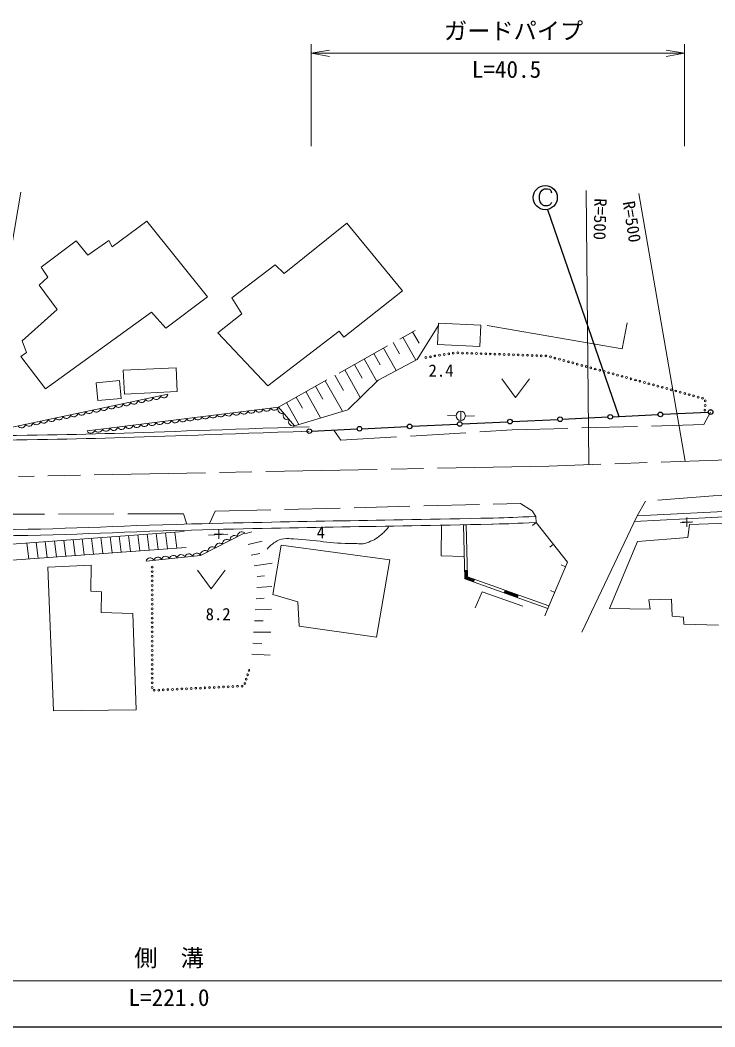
# Model space of a CAD drawing. Units: millimetres, scale not verified. Extents: x 40000 to 680000, y 20000 to 380000.
# Drawn here: x 375799 to 450702, y 205000 to 313575 of the extents above; entities that cross this region are included whole.
import ezdxf
from ezdxf.enums import TextEntityAlignment as Align

# ---------------------------------------------------------------- set-up
doc = ezdxf.new("R2010")
doc.units = ezdxf.units.MM
doc.header["$LTSCALE"] = 1000
doc.linetypes.add('CHAIN', pattern=[18.5, 12, -1.5, 3.5, -1.5])
doc.linetypes.add('DASHED', pattern=[7.5, 6, -1.5])
for name, color, linetype, lineweight in [('M-BMK', 2, 'CHAIN', 13), ('M-STR-HTXT', 7, 'Continuous', 13), ('M-STR-STRC', 7, 'Continuous', 25), ('M-TTL-BAND', 7, 'Continuous', 25), ('M-WORK', 1, 'Continuous', 13)]:
    doc.layers.add(name, color=color, linetype=linetype, lineweight=lineweight)
doc.styles.add('ＭＳ ゴシック', font='')
doc.styles.get('ＭＳ ゴシック').set_extended_font_data('MS Gothic')

# ---------------------------------------------------------------- blocks, each defined once
blk = doc.blocks.new('plus')
at = {"color": 0, "linetype": 'Continuous', "lineweight": -2}
for p, q in [((-1.25, 0), (1.25, 0)), ((0, -1.25), (0, 1.25))]:
    blk.add_line(p, q, dxfattribs=at)
blk = doc.blocks.new('open_arrow')
at = {"color": 0, "linetype": 'Continuous', "lineweight": -2}
blk.add_lwpolyline([(7.5, 1.25), (0, 0), (7.5, -1.25)], dxfattribs=at)

msp = doc.modelspace()

# ---------------------------------------------------------------- linework, layer by layer
at = {"layer": 'M-BMK'}
for p, q in [((475401, 266982), (432787, 265485)), ((432787, 265485), (375605, 264362))]:
    msp.add_line(p, q, dxfattribs=at)
at = {"layer": 'M-STR-HTXT'}
for p, q in [((407160, 300000), (407160, 311000)), ((447442, 300000), (447442, 311000)), ((407160, 310000), (447442, 310000)), ((436809, 295211), (437130, 265638)), ((442508, 294894), (447498, 266002)), ((283793, 209981), (500880, 209981))]:
    msp.add_line(p, q, dxfattribs=at)
at = {"layer": 'M-STR-STRC'}
for p, q in [((432100, 295254), (432301, 295392)), ((432301, 295392), (432664, 295395)), ((432664, 295395), (432874, 295327)), ((432874, 295327), (433018, 295184)), ((431813, 294681), (431880, 294965)), ((431813, 294251), (431813, 294681)), ((431874, 293977), (431813, 294251)), ((431880, 294965), (431950, 295053)), ((431950, 295053), (432100, 295254)), ((433018, 295184), (433094, 294965)), ((432021, 293757), (431874, 293977)), ((432158, 293617), (432021, 293757)), ((432310, 293544), (432158, 293617)), ((432667, 293544), (432310, 293544)), ((432651, 293155), (440335, 270835)), ((432877, 293611), (432667, 293544)), ((433021, 293760), (432877, 293611)), ((433085, 293892), (433021, 293760)), ((428858, 270287), (433766, 270521)), ((434266, 270545), (439174, 270779)), ((439673, 270803), (444581, 271037)), ((445081, 271061), (449989, 271295)), ((407227, 269255), (412135, 269489)), ((412635, 269513), (417543, 269747)), ((418042, 269771), (422951, 270005)), ((423450, 270029), (428358, 270263))]:
    msp.add_line(p, q, dxfattribs=at)
for centre, radius in [((432414, 294433), 1300), ((432414, 294433), 1300), ((450239, 271307), 250), ((428608, 270275), 250), ((434016, 270533), 250), ((439423, 270791), 250), ((444831, 271049), 250), ((406977, 269243), 250), ((412385, 269501), 250), ((417793, 269759), 250), ((423200, 270017), 250)]:
    msp.add_circle(centre, radius, dxfattribs=at)
at = {"layer": 'M-TTL-BAND'}
msp.add_line((40000, 205000), (579000, 205000), dxfattribs=at)
at = {"layer": 'M-WORK', "linetype": 'DASHED'}
for p, q in [((375885, 295005), (371535, 270132)), ((403641, 271847), (418382, 280114))]:
    msp.add_line(p, q, dxfattribs=at)
at = {"layer": 'M-WORK'}
for p, q in [((385719, 289133), (389472, 291877)), ((389472, 291877), (396015, 283738)), ((404260, 286254), (411014, 291672)), ((411014, 291672), (417019, 284377)), ((378049, 286928), (381825, 289789)), ((381825, 289789), (383115, 288218)), ((383115, 288218), (385344, 289813)), ((385344, 289813), (385719, 289133)), ((378776, 285849), (378049, 286928)), ((398630, 283627), (403298, 287168)), ((403298, 287168), (404260, 286254)), ((377862, 285005), (378776, 285849)), ((379808, 282354), (377862, 285005)), ((396015, 283738), (391512, 280361)), ((399709, 281891), (398630, 283627)), ((417019, 284377), (410709, 279382)), ((376032, 278977), (379808, 282354)), ((389964, 282096), (378542, 273794)), ((391512, 280361), (389964, 282096)), ((397129, 279851), (399709, 281891)), ((426154, 280642), (440696, 278133)), ((440696, 278133), (441235, 280924)), ((402500, 274151), (397129, 279851)), ((410193, 280038), (402500, 274151)), ((410709, 279382), (410193, 280038)), ((417073, 279380), (418465, 276898)), ((418119, 279967), (418815, 278726)), ((376501, 277734), (376032, 278977)), ((414979, 278206), (416342, 275777)), ((416026, 278793), (416707, 277579)), ((375868, 277288), (376501, 277734)), ((378542, 273794), (375868, 277288)), ((412886, 277032), (414246, 274608)), ((413933, 277619), (414612, 276407)), ((410793, 275858), (412473, 272862)), ((411839, 276445), (412680, 274947)), ((409746, 275271), (410670, 273623)), ((427724, 274893), (429224, 272893)), ((429224, 272893), (430724, 274893)), ((407653, 274097), (408448, 272679)), ((408700, 274684), (410548, 271388)), ((370724, 268796), (391723, 273221)), ((405560, 272923), (406226, 271735)), ((406606, 273510), (408197, 270674)), ((404513, 272336), (405845, 269960)), ((422801, 270899), (421872, 270922)), ((423302, 270397), (423302, 271397)), ((423805, 270881), (424798, 270882)), ((500789, 263103), (442330, 260122)), ((500685, 262497), (442037, 259506)), ((431443, 259399), (431417, 260055)), ((442330, 260122), (436373, 247580)), ((393471, 258440), (373170, 256947)), ((421196, 255801), (421220, 259155)), ((423588, 259131), (423888, 259140)), ((423753, 253314), (423588, 259131)), ((424047, 253528), (423888, 259140)), ((431443, 259399), (431050, 259089)), ((446950, 259361), (448326, 259471)), ((447773, 257765), (447984, 259172)), ((447984, 259172), (456006, 259489)), ((378722, 255598), (378511, 257340)), ((379720, 255671), (379509, 257413)), ((380717, 255745), (380506, 257486)), ((381714, 255818), (381503, 257560)), ((382712, 255891), (382501, 257633)), ((383709, 255965), (383498, 257706)), ((384706, 256038), (384495, 257780)), ((385704, 256111), (385492, 257853)), ((386701, 256185), (386490, 257926)), ((387698, 256258), (387487, 258000)), ((388695, 256331), (388484, 258073)), ((389693, 256405), (389482, 258146)), ((390690, 256478), (390479, 258220)), ((391687, 256551), (391476, 258293)), ((392685, 256625), (392474, 258366)), ((396115, 258039), (398179, 258129)), ((400039, 258172), (400792, 258383)), ((400368, 257018), (401888, 257377)), ((439330, 250131), (442355, 257343)), ((442355, 257343), (447773, 257765)), ((393682, 256698), (373382, 255205)), ((376728, 255452), (376517, 257193)), ((377725, 255525), (377514, 257266)), ((403044, 251637), (403941, 256967)), ((403941, 256967), (415657, 255384)), ((433303, 257045), (432910, 256735)), ((400696, 255864), (401654, 256049)), ((415657, 255384), (414232, 247046)), ((423684, 255732), (421196, 255801)), ((378769, 254592), (383465, 254803)), ((379402, 239077), (378769, 254592)), ((383465, 254803), (383413, 252006)), ((394909, 254252), (396409, 252252)), ((396409, 252252), (397909, 254252)), ((401024, 254710), (402955, 254999)), ((423727, 254223), (424027, 254232)), ((423787, 254225), (423811, 253357)), ((423870, 253400), (423847, 254226)), ((423907, 254228), (423929, 253443)), ((423988, 253485), (423967, 254230)), ((434609, 254617), (434149, 254813)), ((401353, 253556), (402154, 253642)), ((432706, 250132), (423753, 253314)), ((424717, 253035), (423811, 253357)), ((423870, 253400), (424737, 253092)), ((424757, 253148), (423929, 253443)), ((423988, 253485), (424777, 253205)), ((432806, 250415), (424047, 253528)), ((424697, 252979), (424797, 253261)), ((383413, 252006), (384574, 251901)), ((384574, 251901), (384521, 249684)), ((401334, 252367), (402941, 252497)), ((424855, 250195), (425605, 251931)), ((425605, 251931), (429991, 250359)), ((428095, 252089), (427994, 251807)), ((429448, 251417), (428035, 251920)), ((429468, 251474), (428055, 251976)), ((429488, 251530), (428075, 252033)), ((433433, 251856), (432973, 252052)), ((401241, 251170), (402114, 251221)), ((405735, 250845), (403044, 251637)), ((405894, 248207), (405735, 250845)), ((429428, 251361), (428015, 251863)), ((429408, 251304), (429508, 251587)), ((446014, 251116), (443587, 251045)), ((443587, 251045), (443727, 250060)), ((446085, 249286), (446014, 251116)), ((401149, 249974), (402896, 250034)), ((432806, 250383), (432384, 249327)), ((432706, 250132), (432806, 250415)), ((443727, 250060), (439330, 250131)), ((384521, 249684), (387951, 249579)), ((387951, 249579), (388320, 239182)), ((401056, 248777), (401986, 248788)), ((447316, 249181), (446085, 249286)), ((447351, 248442), (447316, 249181)), ((400963, 247581), (402823, 247559)), ((414232, 247046), (405894, 248207)), ((451080, 248336), (447351, 248442)), ((400871, 246384), (401857, 246350)), ((400778, 245188), (402750, 245074)), ((388320, 239182), (379402, 239077))]:
    msp.add_line(p, q, dxfattribs=at)
at = {"layer": 'M-WORK', "linetype": 'DASHED'}
for points in [[(393770, 259214), (393418, 260339), (366504, 260269), (346908, 261571), (325377, 266180), (311691, 271210), (298358, 277402), (286114, 284579), (284806, 283900)], [(405377, 269818), (411170, 271577), (414383, 274743), (418605, 276972), (420876, 280597)], [(409610, 269369), (410390, 268258), (428860, 269384), (449512, 269947), (450239, 271307)], [(500789, 263103), (499759, 264438), (450528, 262281), (443210, 261694), (442330, 260122)], [(396208, 259295), (396818, 260624), (429748, 261437), (431015, 260656), (431417, 260055), (431443, 259399)]]:
    msp.add_lwpolyline(points, dxfattribs=at)
at = {"layer": 'M-WORK'}
for points in [[(420889, 280883), (425462, 280671), (425357, 278381), (420783, 278593)], [(386921, 275828), (392620, 276086), (392737, 273506), (387038, 273248)], [(383989, 274468), (386522, 274702), (386701, 272770), (384168, 272535)]]:
    msp.add_lwpolyline(points, close=True, dxfattribs=at)
for points in [[(383025, 269267), (403641, 271847), (405377, 269818)], [(431443, 259399), (434823, 255120), (432806, 250383)], [(400011, 258273), (395237, 255844), (389378, 255239)]]:
    msp.add_lwpolyline(points, dxfattribs=at)
for centre, radius in [((419535, 277199), 100), ((420029, 277276), 100), ((420523, 277354), 100), ((421017, 277432), 100), ((421511, 277510), 100), ((422005, 277588), 100), ((422499, 277666), 100), ((422996, 277692), 100), ((423495, 277674), 100), ((423995, 277657), 100), ((424495, 277639), 100), ((424994, 277621), 100), ((425494, 277604), 100), ((425994, 277586), 100), ((426493, 277568), 100), ((426993, 277551), 100), ((427493, 277533), 100), ((427992, 277515), 100), ((428492, 277498), 100), ((428992, 277480), 100), ((429492, 277462), 100), ((429991, 277445), 100), ((430491, 277427), 100), ((430991, 277409), 100), ((431490, 277392), 100), ((431990, 277374), 100), ((432490, 277356), 100), ((432978, 277266), 100), ((433461, 277134), 100), ((433943, 277003), 100), ((434425, 276871), 100), ((434908, 276739), 100), ((435390, 276607), 100), ((435872, 276476), 100), ((436355, 276344), 100), ((436837, 276212), 100), ((437319, 276080), 100), ((437802, 275949), 100), ((438284, 275817), 100), ((438766, 275685), 100), ((439249, 275554), 100), ((439731, 275422), 100), ((440213, 275290), 100), ((440696, 275158), 100), ((441178, 275027), 100), ((441660, 274895), 100), ((442143, 274763), 100), ((442625, 274631), 100), ((443107, 274500), 100), ((443590, 274368), 100), ((444072, 274236), 100), ((444554, 274105), 100), ((445037, 273973), 100), ((445519, 273841), 100), ((446001, 273709), 100), ((446484, 273578), 100), ((446966, 273446), 100), ((447448, 273314), 100), ((447931, 273182), 100), ((448413, 273051), 100), ((448895, 272919), 100), ((449378, 272787), 100), ((449669, 272515), 100), ((449633, 271516), 100), ((449651, 272015), 100), ((423302, 270897), 500), ((390041, 254593), 100), ((390041, 254093), 100), ((390041, 253593), 100), ((390041, 253093), 100), ((390041, 252593), 100), ((390041, 252093), 100), ((390041, 251593), 100), ((390041, 251093), 100), ((390041, 250593), 100), ((390041, 250093), 100), ((390041, 249593), 100), ((390041, 249093), 100), ((390041, 248593), 100), ((390041, 248093), 100), ((390041, 247593), 100), ((390041, 247093), 100), ((390041, 246593), 100), ((390041, 246093), 100), ((390041, 245593), 100), ((390041, 245093), 100), ((390041, 244593), 100), ((390041, 244093), 100), ((390041, 243593), 100), ((400475, 243450), 100), ((390041, 243093), 100), ((390041, 242593), 100), ((390041, 242093), 100), ((400184, 242494), 100), ((400330, 242972), 100), ((390041, 241593), 100), ((390236, 241298), 100), ((390736, 241322), 100), ((391235, 241346), 100), ((391735, 241370), 100), ((392234, 241394), 100), ((392733, 241417), 100), ((393233, 241441), 100), ((393732, 241465), 100), ((394232, 241489), 100), ((394731, 241513), 100), ((395231, 241537), 100), ((395730, 241561), 100), ((396229, 241585), 100), ((396729, 241609), 100), ((397228, 241633), 100), ((397728, 241657), 100), ((398227, 241680), 100), ((398727, 241704), 100), ((399226, 241728), 100), ((399725, 241752), 100), ((400039, 242015), 100)]:
    msp.add_circle(centre, radius, dxfattribs=at)
for centre, radius, start, end in [((388061, 272586), 434, 209.87169, 353.92712), ((388869, 272756), 434, 209.87169, 353.92712), ((389676, 272926), 434, 209.87169, 353.92712), ((390484, 273096), 434, 209.87169, 353.92712), ((391292, 273267), 434, 209.87169, 353.92712), ((383215, 271565), 434, 209.87169, 353.92712), ((384023, 271735), 434, 209.87169, 353.92712), ((384830, 271905), 434, 209.87169, 353.92712), ((385638, 272075), 434, 209.87169, 353.92712), ((386446, 272245), 434, 209.87169, 353.92712), ((387253, 272416), 434, 209.87169, 353.92712), ((400738, 271622), 438, 205.47858, 348.7875), ((401562, 271726), 438, 205.47858, 348.7875), ((402387, 271829), 438, 205.47858, 348.7875), ((403211, 271932), 438, 205.47858, 348.7875), ((404067, 271626), 480, 152.57261, 288.5208), ((378369, 270544), 434, 209.87169, 353.92712), ((379177, 270714), 434, 209.87169, 353.92712), ((379984, 270884), 434, 209.87169, 353.92712), ((380792, 271054), 434, 209.87169, 353.92712), ((381600, 271224), 434, 209.87169, 353.92712), ((382407, 271394), 434, 209.87169, 353.92712), ((391666, 270487), 438, 205.47858, 348.7875), ((392491, 270590), 438, 205.47858, 348.7875), ((393316, 270694), 438, 205.47858, 348.7875), ((394140, 270797), 438, 205.47858, 348.7875), ((394965, 270900), 438, 205.47858, 348.7875), ((395790, 271003), 438, 205.47858, 348.7875), ((396614, 271106), 438, 205.47858, 348.7875), ((397439, 271210), 438, 205.47858, 348.7875), ((398264, 271313), 438, 205.47858, 348.7875), ((399088, 271416), 438, 205.47858, 348.7875), ((399913, 271519), 438, 205.47858, 348.7875), ((404646, 270949), 480, 152.57261, 288.5208), ((405224, 270273), 480, 152.57261, 288.5208), ((375946, 270033), 434, 209.87169, 353.92712), ((376754, 270203), 434, 209.87169, 353.92712), ((377561, 270373), 434, 209.87169, 353.92712), ((383420, 269455), 438, 205.47858, 348.7875), ((384244, 269558), 438, 205.47858, 348.7875), ((385069, 269662), 438, 205.47858, 348.7875), ((385894, 269765), 438, 205.47858, 348.7875), ((386718, 269868), 438, 205.47858, 348.7875), ((387543, 269971), 438, 205.47858, 348.7875), ((388368, 270074), 438, 205.47858, 348.7875), ((389192, 270178), 438, 205.47858, 348.7875), ((390017, 270281), 438, 205.47858, 348.7875), ((390842, 270384), 438, 205.47858, 348.7875), ((398104, 257098), 482, 49.15609, 184.77185), ((398900, 257503), 482, 49.15609, 184.77185), ((399696, 257908), 482, 49.15609, 184.77185), ((395717, 255884), 482, 49.15609, 184.77185), ((396513, 256289), 482, 49.15609, 184.77185), ((397309, 256693), 482, 49.15609, 184.77185), ((389812, 255138), 445, 24.9043, 166.88016), ((390649, 255225), 445, 24.9043, 166.88016), ((391486, 255311), 445, 24.9043, 166.88016), ((392322, 255397), 445, 24.9043, 166.88016), ((393159, 255484), 445, 24.9043, 166.88016), ((393996, 255570), 445, 24.9043, 166.88016), ((394833, 255656), 445, 24.9043, 166.88016)]:
    msp.add_arc(centre, radius, start, end, dxfattribs=at)
for points, knots in [([(406965, 269726), (387987, 269098), (383053, 268762), (367718, 268742), (367674, 268742), (367650, 268742), (367607, 268742), (362714, 268818), (359955, 268749), (355091, 269280), (349050, 269940), (345663, 270371), (339696, 271524), (334656, 272499), (331885, 273327), (326973, 274819), (320561, 276767), (317011, 278041), (310836, 280642), (305555, 282867), (302726, 284422), (297693, 287162), (292653, 289905), (290111, 291927), (285373, 295164), (284590, 295699), (284334, 295867), (283372, 296541)], [0, 0, 0, 0, 1, 1, 1, 2, 2, 2, 3, 3, 3, 4, 4, 4, 5, 5, 5, 6, 6, 6, 7, 7, 7, 8, 8, 8, 9, 9, 9, 9]), ([(406977, 269243), (387996, 268615), (383061, 268279), (367724, 268259), (367674, 268259), (367646, 268258), (367596, 268259), (362690, 268335), (359923, 268266), (355045, 268799), (348985, 269460), (345586, 269893), (339601, 271050), (334542, 272028), (331760, 272859), (326830, 274357), (320400, 276311), (316839, 277588), (310646, 280197), (305345, 282431), (302393, 283793), (297453, 286741), (292514, 289689), (289851, 291513), (285105, 294763), (284325, 295296), (284070, 295464), (283113, 296136)], [0, 0, 0, 0, 1, 1, 1, 2, 2, 2, 3, 3, 3, 4, 4, 4, 5, 5, 5, 6, 6, 6, 7, 7, 7, 8, 8, 8, 9, 9, 9, 9]), ([(284005, 283516), (288699, 280487), (290018, 279653), (293998, 277392), (298401, 274890), (300901, 273525), (305514, 271434), (309430, 269660), (311669, 268756), (315717, 267306), (320986, 265419), (323936, 264318), (329344, 262874), (333089, 261873), (335223, 261446), (339030, 260716), (343347, 259888), (345759, 259352), (350124, 258839), (353957, 258389), (356121, 258272), (359975, 258089), (364706, 257864), (367364, 257925), (372101, 257948), (380771, 257991), (385621, 258366), (394289, 258581), (406930, 258896), (414014, 258951), (426656, 259215), (426714, 259216), (426747, 259217), (426805, 259218), (428617, 259259), (429195, 259298), (431443, 259399)], [0, 0, 0, 0, 1, 1, 1, 2, 2, 2, 3, 3, 3, 4, 4, 4, 5, 5, 5, 6, 6, 6, 7, 7, 7, 8, 8, 8, 9, 9, 9, 10, 10, 10, 11, 11, 11, 12, 12, 12, 12]), ([(284806, 283900), (289256, 280963), (290525, 280150), (294321, 277965), (298692, 275448), (301194, 274112), (305789, 272032), (309686, 270268), (311914, 269366), (315942, 267924), (321191, 266044), (324130, 264947), (329517, 263508), (333244, 262513), (335368, 262087), (339157, 261361), (343455, 260537), (345858, 260003), (350204, 259492), (354017, 259045), (356169, 258928), (360004, 258746), (364722, 258521), (367372, 258582), (372095, 258605), (380761, 258648), (385610, 259023), (394273, 259238), (406915, 259553), (413999, 259608), (426642, 259872), (426698, 259873), (426729, 259873), (426785, 259875), (428595, 259915), (429172, 259955), (431417, 260055)], [0, 0, 0, 0, 1, 1, 1, 2, 2, 2, 3, 3, 3, 4, 4, 4, 5, 5, 5, 6, 6, 6, 7, 7, 7, 8, 8, 8, 9, 9, 9, 10, 10, 10, 11, 11, 11, 12, 12, 12, 12]), ([(402417, 256524), (402766, 256892), (402900, 257044), (403287, 257269), (403628, 257468), (403834, 257594), (404225, 257645), (404634, 257697), (404868, 257639), (405280, 257621), (407805, 257514), (409204, 257107), (411730, 257129), (412290, 257133), (412637, 257003), (413161, 257199), (413787, 257433), (414149, 257591), (414662, 258020), (415030, 258327), (415172, 258480), (415507, 258911)], [0, 0, 0, 0, 1, 1, 1, 2, 2, 2, 3, 3, 3, 4, 4, 4, 5, 5, 5, 6, 6, 6, 7, 7, 7, 7])]:
    msp.add_open_spline(points, degree=3, knots=knots, dxfattribs=at)

# ---------------------------------------------------------------- block references
at = {"layer": 'M-STR-HTXT', "xscale": 267, "yscale": 267}
msp.add_blockref('open_arrow', (407160, 310000), dxfattribs=at)
at = {"layer": 'M-STR-HTXT', "xscale": 267, "yscale": 267, "rotation": 180}
msp.add_blockref('open_arrow', (447442, 310000), dxfattribs=at)
at = {"layer": 'M-WORK', "xscale": 400, "yscale": 400}
for p in [(447690, 259420), (397231, 258120)]:
    msp.add_blockref('plus', p, dxfattribs=at)

# ---------------------------------------------------------------- texts
at = {"layer": 'M-STR-HTXT', "style": 'ＭＳ ゴシック'}
for s, p in [('ガードパイプ', (421500, 310947)), ('側\u3000溝', (388099, 210972))]:
    msp.add_text(s, height=1833, dxfattribs=at).set_placement(p, align=Align.BOTTOM_LEFT)
for s, p in [('L=40.5', (428236, 306802)), ('L=221.0', (391849, 206702))]:
    msp.add_text(s, height=1833, dxfattribs=at).set_placement(p, align=Align.BOTTOM_CENTER)
for rotation, p in [(268.652, (437333, 294381)), (279.09, (440363, 293887))]:
    msp.add_text('R=500', height=1320, rotation=rotation, dxfattribs=at).set_placement(p, align=Align.BOTTOM_LEFT)
at = {"layer": 'M-WORK', "style": 'ＭＳ ゴシック'}
for s, p in [('2.4', (419833, 274725)), ('4', (407780, 257275)), ('8.2', (395801, 248462))]:
    msp.add_text(s, height=1320, dxfattribs=at).set_placement(p, align=Align.BOTTOM_LEFT)

doc.saveas('drawing.dxf')
